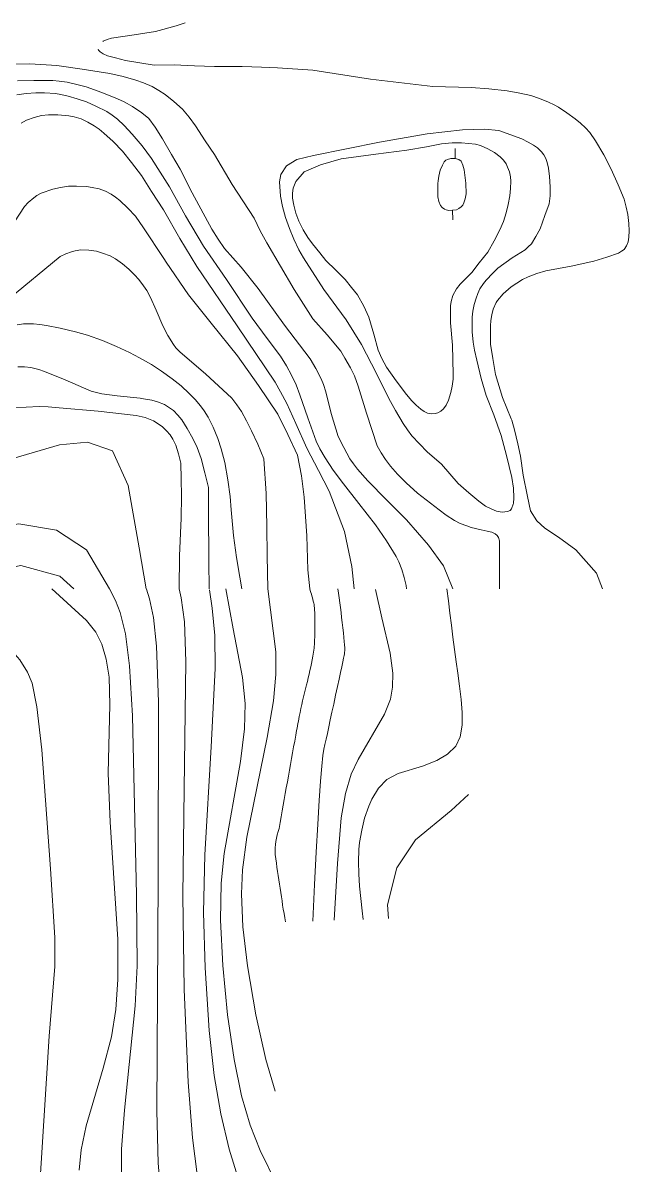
# Model space of a CAD drawing. Header units: inches. Extents: x 115425 to 116786, y 150085 to 152399.
# Drawn here: x 116213.9 to 116263, y 151953.3 to 152045.8 of the extents above; entities that cross this region are included whole.
import ezdxf

# ---------------------------------------------------------------- set-up
doc = ezdxf.new("R2010")
doc.units = ezdxf.units.IN
doc.header["$MEASUREMENT"] = 0
doc.layers.add('Contour', color=7, linetype='Continuous', lineweight=0, true_color=0xbed2ff)

msp = doc.modelspace()

# ---------------------------------------------------------------- linework, layer by layer
at = {"layer": 'Contour'}
for p, q in [((116248.961, 152034.837), (116248.962, 152035.637)), ((116248.736, 152030.665), (116248.768, 152029.866))]:
    msp.add_line(p, q, dxfattribs=at)
for points in [[(116227.091, 152045.824), (116226.36, 152045.588), (116224.678, 152045.126), (116222.941, 152044.865), (116221.121, 152044.585), (116220.771, 152044.476), (116220.439, 152044.334), (116220.4, 152044.309)], [(116220.04, 152043.697), (116220.071, 152043.62), (116220.192, 152043.472), (116220.448, 152043.311), (116220.804, 152043.152), (116221.428, 152042.983), (116222.238, 152042.785), (116224.561, 152042.39), (116226.189, 152042.415), (116227.829, 152042.339), (116229.451, 152042.289), (116230.664, 152042.28), (116231.689, 152042.28), (116233.278, 152042.23), (116234.558, 152042.192), (116237.427, 152041.988), (116242.092, 152041.256), (116247.157, 152040.671), (116250.238, 152040.577), (116251.683, 152040.479), (116253.179, 152040.315), (116254.189, 152040.138), (116255.083, 152039.942), (116255.792, 152039.692), (116256.504, 152039.407), (116256.979, 152039.184), (116257.319, 152038.991), (116258, 152038.539), (116258.683, 152038.052), (116259.111, 152037.694), (116259.505, 152037.335), (116259.867, 152036.941), (116260.325, 152036.277), (116260.985, 152035.124), (116261.584, 152033.965), (116262.168, 152032.705), (116262.632, 152031.559), (116262.816, 152030.909), (116262.948, 152030.309), (116263.017, 152029.589), (116263.048, 152028.986), (116263.027, 152028.466), (116262.97, 152028.095), (116262.827, 152027.756), (116262.633, 152027.483), (116262.419, 152027.327), (116262.188, 152027.187), (116261.24, 152026.862), (116260.192, 152026.534), (116258.341, 152026.119), (116256.306, 152025.733), (116255.573, 152025.53), (116254.859, 152025.261), (116254.405, 152025.042), (116253.485, 152024.445), (116252.844, 152023.886), (116252.395, 152023.343), (116252.278, 152023.184), (116252.041, 152022.642), (116251.917, 152022.186), (116251.845, 152021.715), (116251.806, 152021.277), (116251.825, 152020.523), (116251.826, 152019.802), (116252.005, 152018.632), (116252.222, 152017.346), (116252.787, 152015.499), (116253.501, 152013.755), (116253.537, 152013.655), (116253.758, 152012.856), (116254.02, 152011.739), (116254.246, 152010.738), (116254.452, 152009.2), (116254.817, 152007.479), (116255.043, 152006.317), (116255.56, 152005.51), (116256.206, 152004.896), (116257.336, 152004.186), (116258.724, 152003.153), (116260.403, 152001.248), (116260.899, 152000)], [(116252.557, 152000), (116252.557, 152001.576), (116252.542, 152003.538), (116252.534, 152003.873), (116252.46, 152004.157), (116252.355, 152004.305), (116252.185, 152004.452), (116251.913, 152004.579), (116251.541, 152004.669), (116251.048, 152004.777), (116250.258, 152004.955), (116249.89, 152005.081), (116249.371, 152005.295), (116248.905, 152005.537), (116248.232, 152005.966), (116247.661, 152006.386), (116245.9, 152007.751), (116244.975, 152008.567), (116244.27, 152009.287), (116243.717, 152009.928), (116243.318, 152010.454), (116242.97, 152010.999), (116242.637, 152011.561), (116241.767, 152014.207), (116241.109, 152016.404), (116240.787, 152017.235), (116240.485, 152017.898), (116240.014, 152018.658), (116239.681, 152019.237), (116238.593, 152020.552), (116237.437, 152021.848), (116235.919, 152024.243), (116233.697, 152028.012), (116233.17, 152028.988), (116232.659, 152030.015), (116230.898, 152032.722), (116229.463, 152035.152), (116228.715, 152036.274), (116227.914, 152037.496), (116227.394, 152038.187), (116226.858, 152038.828), (116226.171, 152039.465), (116225.471, 152040.018), (116224.959, 152040.358), (116224.415, 152040.663), (116223.704, 152040.964), (116223.095, 152041.183), (116222.065, 152041.477), (116220.969, 152041.735), (116218.73, 152042.082), (116216.695, 152042.367), (116214.497, 152042.512), (116213.339, 152042.485)], [(116248.752, 152000), (116247.997, 152001.852), (116246.801, 152003.532), (116245.023, 152005.583), (116243.391, 152007.186), (116241.878, 152008.725), (116241.049, 152009.694), (116240.72, 152010.105), (116240.425, 152010.517), (116239.933, 152011.427), (116239.475, 152012.339), (116238.909, 152014.203), (116238.48, 152015.937), (116238.281, 152016.535), (116238.103, 152016.984), (116237.679, 152017.829), (116237.207, 152018.622), (116235.128, 152021.338), (116232.992, 152024.321), (116231.609, 152026.031), (116230.28, 152027.558), (116229.758, 152028.317), (116229.253, 152029.109), (116227.638, 152032.055), (116226.668, 152033.976), (116225.985, 152035.167), (116225.249, 152036.44), (116224.64, 152037.364), (116224.142, 152038.08), (116223.563, 152038.537), (116222.813, 152039.038), (116222.132, 152039.424), (116221.59, 152039.679), (116220.32, 152040.184), (116219.051, 152040.639), (116218.309, 152040.839), (116217.533, 152041.021), (116216.877, 152041.105), (116216.356, 152041.159), (116214.831, 152041.155), (116213.491, 152041.122)], [(116245.021, 152000), (116244.979, 152000.256), (116244.829, 152000.907), (116244.628, 152001.556), (116244.396, 152002.171), (116244.184, 152002.601), (116243.397, 152003.873), (116242.51, 152005.176), (116241.144, 152006.904), (116239.897, 152008.483), (116239.082, 152009.603), (116238.42, 152010.593), (116238, 152011.321), (116237.699, 152011.951), (116237.015, 152013.846), (116236.382, 152015.708), (116236.061, 152016.506), (116235.706, 152017.285), (116235.285, 152018.063), (116234.813, 152018.84), (116233.721, 152020.272), (116232.507, 152021.919), (116230.418, 152025.037), (116228.557, 152027.742), (116227.122, 152030.205), (116225.807, 152032.537), (116225.057, 152033.726), (116224.358, 152034.85), (116223.595, 152035.871), (116222.784, 152036.823), (116222.129, 152037.512), (116221.597, 152038.035), (116221.17, 152038.36), (116220.744, 152038.651), (116219.844, 152039.082), (116219.082, 152039.415), (116218.337, 152039.682), (116217.595, 152039.898), (116217.004, 152040.035), (116216.567, 152040.108), (116215.693, 152040.17), (116214.973, 152040.169), (116214.203, 152040.099), (116213.435, 152039.996)], [(116213.81, 152037.708), (116214.24, 152037.937), (116214.838, 152038.17), (116215.438, 152038.319), (116216.022, 152038.383), (116216.777, 152038.385), (116217.667, 152038.307), (116218.089, 152038.217), (116218.646, 152038.046), (116219.189, 152037.791), (116219.716, 152037.485), (116220.125, 152037.21), (116220.502, 152036.901), (116221.256, 152036.215), (116221.997, 152035.429), (116222.723, 152034.524), (116223.554, 152033.454), (116224.357, 152032.166), (116225.316, 152030.68), (116226.647, 152028.365), (116228.028, 152026.085), (116231.282, 152021.285), (116234.362, 152016.715), (116234.8, 152015.954), (116235.311, 152014.994), (116236.055, 152013.369), (116236.925, 152011.395), (116237.875, 152009.573), (116238.738, 152007.901)], [(116237.172, 152000), (116237.03, 152001.538), (116236.927, 152004.281), (116236.721, 152007.402), (116236.515, 152009.151), (116236.185, 152010.823), (116235.389, 152012.48), (116234.577, 152014.138), (116233.011, 152016.447), (116231.309, 152018.853), (116229.197, 152021.518), (116227.347, 152023.804), (116225.538, 152026.443), (116225.346, 152026.735), (116223.709, 152029.215), (116223.07, 152030.158), (116222.446, 152030.811), (116221.793, 152031.432), (116221.452, 152031.708), (116221.094, 152031.951), (116220.618, 152032.191), (116220.127, 152032.38), (116219.538, 152032.5), (116219.1, 152032.573), (116218.278, 152032.603), (116217.624, 152032.603), (116216.989, 152032.504), (116216.356, 152032.354), (116215.409, 152032.028), (116215.074, 152031.836), (116214.811, 152031.657), (116214.371, 152031.281), (116214.077, 152030.955), (116213.253, 152029.711)], [(116233.79, 152000), (116233.737, 152002.669), (116233.702, 152005.036), (116233.634, 152007.71), (116233.468, 152010.521), (116232.969, 152011.699), (116232.456, 152012.793), (116232.051, 152013.589), (116231.646, 152014.35), (116231.281, 152014.894), (116230.865, 152015.421), (116228.721, 152017.414), (116226.666, 152019.158), (116226.339, 152019.502), (116226.131, 152019.765), (116225.677, 152020.509), (116225.272, 152021.287), (116224.721, 152022.548), (116224.276, 152023.577), (116223.978, 152024.139), (116223.716, 152024.536), (116223.318, 152025.046), (116222.991, 152025.406), (116222.526, 152025.865), (116222.012, 152026.322), (116221.45, 152026.71), (116221.008, 152026.951), (116220.382, 152027.187), (116219.909, 152027.326), (116219.269, 152027.428), (116218.632, 152027.445), (116218.164, 152027.367), (116217.864, 152027.292), (116217.416, 152027.13), (116216.952, 152026.901), (116212.762, 152023.459)], [(116231.674, 152000), (116231.498, 152000.939), (116231.235, 152002.532), (116231.006, 152004.304), (116230.804, 152006.396), (116230.725, 152007.468), (116230.526, 152008.821), (116230.29, 152010.224), (116230.011, 152011.341), (116229.739, 152012.173), (116229.364, 152013.086), (116228.942, 152013.881), (116228.61, 152014.409), (116228.333, 152014.805), (116227.901, 152015.314), (116227.419, 152015.822), (116226.75, 152016.426), (116226.032, 152016.995), (116225.162, 152017.611), (116224.343, 152018.161), (116223.391, 152018.708), (116222.576, 152019.14), (116221.508, 152019.617), (116220.373, 152020.109), (116219.172, 152020.532), (116218.192, 152020.809), (116216.961, 152021.098), (116215.85, 152021.322), (116215.312, 152021.392), (116214.79, 152021.463), (116214.388, 152021.453), (116213.985, 152021.46), (116213.468, 152021.363)], [(116229.037, 152000), (116229.003, 152002.201), (116228.968, 152006.271), (116228.966, 152008.187), (116228.685, 152009.388), (116228.388, 152010.537), (116228.047, 152011.435), (116227.71, 152012.164), (116227.255, 152012.975), (116226.818, 152013.669), (116226.49, 152014.063), (116226.129, 152014.423), (116225.72, 152014.715), (116225.413, 152014.908), (116224.854, 152015.146), (116224.381, 152015.269), (116223.54, 152015.416), (116223.443, 152015.428), (116221.574, 152015.622), (116220.341, 152015.772), (116219.463, 152015.996), (116217.353, 152016.91), (116215.692, 152017.603), (116215.234, 152017.759), (116214.576, 152017.91), (116214.055, 152017.965), (116213.535, 152017.969)], [(116226.594, 152000), (116226.611, 152002.665), (116226.76, 152005.726), (116226.778, 152007.501), (116226.745, 152008.888), (116226.72, 152010.169), (116226.534, 152010.919), (116226.333, 152011.619), (116226.086, 152012.099), (116225.859, 152012.462), (116225.583, 152012.791), (116225.256, 152013.102), (116224.898, 152013.361), (116224.507, 152013.586), (116223.83, 152013.854), (116223.121, 152014.038), (116220.028, 152014.381), (116216.87, 152014.655), (116215.996, 152014.717), (116215.258, 152014.749), (116214.203, 152014.706), (116213.265, 152014.666)], [(116223.934, 152000), (116223.353, 152003.312), (116222.463, 152008.351), (116221.207, 152011.176), (116219.167, 152011.882), (116216.891, 152011.647), (116213.124, 152010.548), (116208.416, 152008.43), (116206.064, 152007.242)], [(116220.943, 152000), (116219.091, 152003.149), (116216.657, 152004.753), (116213.614, 152005.251), (116208.027, 152004.255), (116202.485, 152002.842), (116199.412, 152002.647), (116196.222, 152002.881), (116192.877, 152004.281), (116189.325, 152006.627), (116186.87, 152008.673), (116184.993, 152009.555)], [(116238.738, 152007.901), (116239.979, 152004.623), (116240.595, 152001.789), (116240.77, 152000)], [(116206.89, 152000), (116209.454, 152000.978), (116213.784, 152001.877), (116216.93, 152001.025), (116218.068, 152000)], [(116215.198, 151950.067), (116216.063, 151963.774), (116216.519, 151969.422), (116216.525, 151971.754), (116216.187, 151977.312), (116215.482, 151986.95), (116215.068, 151990.429), (116214.684, 151992.352), (116214.313, 151993.239), (116213.692, 151994.231), (116212.743, 151995.326), (116211.693, 151996.27), (116210.474, 151997.116), (116209.374, 151997.663), (116207.526, 151998.34), (116204.01, 151999.378), (116201.737, 151999.979)], [(116216.272, 152000), (116219.081, 151997.426), (116219.833, 151996.477), (116220.327, 151995.509), (116220.694, 151994.297), (116220.916, 151992.837), (116220.979, 151990.596), (116220.846, 151985.064), (116221, 151981.109), (116221.619, 151971.626), (116221.633, 151968.36), (116221.467, 151965.927), (116221.116, 151963.718), (116220.445, 151961.174), (116219.058, 151956.508), (116218.662, 151954.554), (116218.508, 151952.926)], [(116221.924, 151951.95), (116221.923, 151954.614), (116222.168, 151957.77), (116223.041, 151966.23), (116223.191, 151969.465), (116223.151, 151975.21), (116222.815, 151989.708), (116222.576, 151993.744), (116222.244, 151996.354), (116221.813, 151998.088), (116221.426, 151999.053), (116220.949, 151999.988)], [(116222.744, 151922.633), (116223.132, 151923.022), (116225.054, 151924.924), (116226.3, 151925.919), (116227.641, 151926.951), (116228.53, 151927.926), (116229.593, 151929.436), (116230.797, 151931.421), (116231.166, 151932.263), (116231.384, 151933.596), (116231.431, 151935.666), (116231.304, 151937.483), (116230.872, 151940.118), (116229.747, 151945.253), (116228.067, 151952.579), (116227.671, 151955.535), (116227.323, 151960.055), (116226.989, 151967.54), (116226.905, 151975.149), (116226.998, 151983.771), (116227.128, 151994.102), (116227.015, 151997.333), (116226.768, 151999.259), (116226.597, 151999.987)], [(116225.119, 151950.959), (116224.891, 151953.486), (116224.795, 151957.716), (116224.886, 151976.552), (116224.916, 151990.84), (116224.762, 151995.337), (116224.529, 151997.662), (116224.199, 151999.191), (116223.95, 151999.952)], [(116231.26, 151923.801), (116233.707, 151927.275), (116234.955, 151929.339), (116235.576, 151930.747), (116235.819, 151931.959), (116235.875, 151933.589), (116235.744, 151935.498), (116235.318, 151938.098), (116234.495, 151941.735), (116233.404, 151945.723), (116230.655, 151954.606), (116229.977, 151957.478), (116229.424, 151960.592), (116229.028, 151964.222), (116228.694, 151969.298), (116228.559, 151973.78), (116228.688, 151978.445), (116229.182, 151987.207), (116229.502, 151993.533), (116229.478, 151996.216), (116229.274, 151998.421), (116229.049, 151999.921)], [(116230.383, 152000), (116230.975, 151996.743), (116231.729, 151992.826), (116231.938, 151990.711), (116231.883, 151988.647), (116231.554, 151986.015), (116230.237, 151978.566), (116230.001, 151976.164), (116229.951, 151973.166), (116230.123, 151969.5), (116230.509, 151965.505), (116231.042, 151961.873), (116231.656, 151958.927), (116232.339, 151956.566), (116233.155, 151954.51), (116234.477, 151951.812)], [(116233.79, 151999.998), (116234.426, 151994.886), (116234.43, 151993.058), (116234.23, 151990.92), (116233.728, 151987.961), (116232.075, 151979.891), (116231.729, 151977.247), (116231.644, 151975.297), (116231.767, 151972.634), (116232.135, 151969.468), (116232.817, 151965.485), (116233.63, 151961.875), (116234.375, 151959.326)], [(116237.414, 151973.092), (116237.562, 151976.052), (116237.7, 151978.664), (116237.829, 151980.927), (116237.947, 151982.842), (116238.057, 151984.41), (116238.156, 151985.629), (116238.246, 151986.5), (116238.326, 151987.022), (116238.407, 151987.395), (116238.499, 151987.817), (116238.601, 151988.288), (116238.714, 151988.807), (116238.837, 151989.375), (116238.972, 151989.992), (116239.117, 151990.658), (116239.272, 151991.372), (116239.424, 151992.071), (116239.558, 151992.69), (116239.675, 151993.229), (116239.773, 151993.688), (116239.853, 151994.068), (116239.916, 151994.367), (116239.961, 151994.587), (116239.987, 151994.726), (116240.001, 151994.847), (116240.006, 151995.008), (116240.003, 151995.21), (116239.991, 151995.452), (116239.97, 151995.736), (116239.941, 151996.06), (116239.904, 151996.426), (116239.858, 151996.832), (116239.807, 151997.255), (116239.757, 151997.67), (116239.706, 151998.077), (116239.655, 151998.477), (116239.604, 151998.869), (116239.553, 151999.254), (116239.502, 151999.631), (116239.45, 152000)], [(116239.156, 151973.149), (116239.418, 151977.761), (116239.721, 151981.459), (116240.064, 151983.426), (116240.539, 151984.991), (116241.093, 151986.175), (116243.229, 151989.836), (116243.702, 151991.05), (116243.88, 151992.036), (116243.899, 151993.152), (116243.679, 151994.792), (116243.009, 151997.637), (116242.495, 151999.936)], [(116248.286, 151999.999), (116248.41, 151999.014), (116248.533, 151998.035), (116248.655, 151997.057), (116248.778, 151996.076), (116248.904, 151995.086), (116249.035, 151994.081), (116249.157, 151993.169), (116249.302, 151992.108), (116249.431, 151991.035), (116249.514, 151989.974), (116249.511, 151988.953), (116249.36, 151988.008), (116249.016, 151987.255), (116248.342, 151986.598), (116247.456, 151986.085), (116246.3, 151985.631), (116244.329, 151985.041), (116243.405, 151984.551), (116242.734, 151983.842), (116242.211, 151982.96), (116241.952, 151982.382), (116241.62, 151981.419), (116241.38, 151980.444), (116241.217, 151979.463), (116241.16, 151978.888), (116241.125, 151977.899), (116241.15, 151976.907), (116241.214, 151975.913), (116241.305, 151974.918), (116241.416, 151973.922), (116241.507, 151973.225)], [(116243.553, 151973.292), (116243.466, 151974.406), (116244.224, 151977.395), (116245.742, 151979.661), (116248.629, 151982.05), (116250.038, 151983.346)]]:
    msp.add_lwpolyline(points, dxfattribs=at)
for points in [[(116251.333, 152037.209), (116249.553, 152037.169), (116246.68, 152036.826), (116242.824, 152036.161), (116237.47, 152035.08), (116236.132, 152034.751), (116235.301, 152034.235), (116234.825, 152033.55), (116234.731, 152032.951), (116234.794, 152031.779), (116234.966, 152030.945), (116235.206, 152030.062), (116235.529, 152029.181), (116235.886, 152028.301), (116236.292, 152027.455), (116236.661, 152026.794), (116238.317, 152024.235), (116240.122, 152021.764), (116240.75, 152020.773), (116241.378, 152019.765), (116242.576, 152017.43), (116243.582, 152015.409), (116244.108, 152014.432), (116244.738, 152013.391), (116245.086, 152012.88), (116245.45, 152012.369), (116246.689, 152011.092), (116247.854, 152010.08), (116248.527, 152009.292), (116249.2, 152008.521), (116250.074, 152007.754), (116250.879, 152007.086), (116251.186, 152006.859), (116251.408, 152006.697), (116251.934, 152006.441), (116252.307, 152006.283), (116252.772, 152006.208), (116253.185, 152006.242), (116253.406, 152006.326), (116253.521, 152006.463), (116253.655, 152006.839), (116253.666, 152006.904), (116253.705, 152007.374), (116253.669, 152008.145), (116253.547, 152008.997), (116253.117, 152010.781), (116252.692, 152012.398), (116252.097, 152014.094), (116251.472, 152015.638), (116251.069, 152017.02), (116250.697, 152018.504), (116250.525, 152019.321), (116250.409, 152019.956), (116250.338, 152020.809), (116250.321, 152021.48), (116250.342, 152021.983), (116250.397, 152022.488), (116250.501, 152023.01), (116250.656, 152023.534), (116250.798, 152023.907), (116250.956, 152024.28), (116251.247, 152024.706), (116251.475, 152024.997), (116251.998, 152025.547), (116252.423, 152025.96), (116253.576, 152026.793), (116254.616, 152027.456), (116254.878, 152027.681), (116255.124, 152027.939), (116255.495, 152028.518), (116255.831, 152029.147), (116256.224, 152030.23), (116256.569, 152031.178), (116256.637, 152031.817), (116256.652, 152032.555), (116256.598, 152033.393), (116256.514, 152034.061), (116256.402, 152034.528), (116256.294, 152034.844), (116256.136, 152035.125), (116255.945, 152035.372), (116255.619, 152035.7), (116255.312, 152035.91), (116254.87, 152036.167), (116254.36, 152036.423), (116252.483, 152037.098)], [(116248.768, 152023.738), (116249.07, 152024.283), (116249.346, 152024.659), (116249.836, 152025.141), (116250.294, 152025.605), (116250.896, 152026.391), (116251.595, 152027.247), (116252.108, 152028.183), (116252.573, 152029.066), (116252.857, 152029.744), (116253.075, 152030.437), (116253.243, 152031.112), (116253.376, 152031.803), (116253.445, 152032.409), (116253.464, 152032.996), (116253.438, 152033.365), (116253.345, 152033.748), (116253.202, 152034.13), (116253.078, 152034.396), (116252.869, 152034.709), (116252.611, 152034.971), (116252.133, 152035.312), (116251.606, 152035.617), (116251.012, 152035.888), (116250.601, 152035.998), (116249.464, 152036.103), (116248.701, 152036.112), (116247.854, 152036.017), (116246.637, 152035.788), (116245.051, 152035.513), (116242.535, 152035.179), (116239.709, 152034.824), (116238.047, 152034.327), (116236.734, 152033.769), (116236.05, 152032.974), (116235.826, 152032.425), (116235.786, 152032.022), (116235.778, 152031.636), (116235.877, 152031.051), (116236.043, 152030.418), (116236.294, 152029.753), (116236.63, 152029.074), (116237.031, 152028.43), (116237.396, 152027.936), (116238, 152027.196), (116238.485, 152026.587), (116239.276, 152025.802), (116240.032, 152025.049), (116240.551, 152024.391), (116241.035, 152023.799), (116241.544, 152022.872), (116241.952, 152021.994), (116242.372, 152020.612), (116242.705, 152019.329), (116243.024, 152018.632), (116243.393, 152017.954), (116244.174, 152016.849), (116245.007, 152015.729), (116245.455, 152015.221), (116245.799, 152014.86), (116246.159, 152014.55), (116246.432, 152014.356), (116246.721, 152014.212), (116247.024, 152014.152), (116247.342, 152014.177), (116247.542, 152014.232), (116247.806, 152014.39), (116248.003, 152014.563), (116248.23, 152014.87), (116248.421, 152015.277), (116248.607, 152015.886), (116248.711, 152016.408), (116248.782, 152016.963), (116248.805, 152017.383), (116248.73, 152019.713), (116248.585, 152021.521), (116248.583, 152022.259), (116248.584, 152022.913), (116248.642, 152023.262)], [(116247.571, 152033.018), (116247.628, 152033.422), (116247.751, 152033.895), (116247.925, 152034.301), (116248.069, 152034.573), (116248.2, 152034.694), (116248.333, 152034.764), (116248.596, 152034.829), (116248.961, 152034.837), (116249.243, 152034.769), (116249.436, 152034.624), (116249.584, 152034.309), (116249.695, 152033.909), (116249.805, 152032.855), (116249.844, 152031.967), (116249.753, 152031.579), (116249.66, 152031.258), (116249.564, 152031.071), (116249.434, 152030.917), (116249.253, 152030.779), (116249.071, 152030.69), (116248.736, 152030.665), (116248.452, 152030.641), (116248.232, 152030.686), (116248.081, 152030.733), (116247.893, 152030.862), (116247.754, 152031.043), (116247.629, 152031.359), (116247.553, 152031.743), (116247.555, 152032.441), (116247.562, 152032.816)]]:
    msp.add_lwpolyline(points, close=True, dxfattribs=at)
msp.add_lwpolyline([(116237.175, 151999.986, -0.02082), (116237.497, 151998.841, -0.047899), (116237.567, 151998.327, -0.019427), (116237.572, 151995.816, -0.03813), (116237.428, 151994.543, -0.015373), (116236.906, 151992.211, 0.014005), (116236.327, 151989.652, 0.003966), (116236.039, 151988.132, 0.000801), (116234.688, 151980.589, 0.088484), (116234.373, 151978.473, 0.006107), (116235.199, 151973.02)], format="xyb", dxfattribs=at)

doc.saveas('drawing.dxf')
